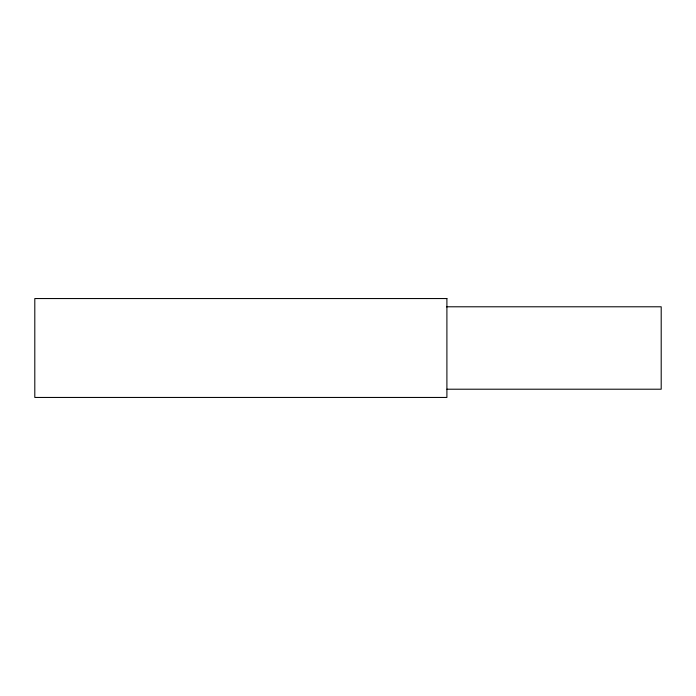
<?xml version="1.0" encoding="UTF-8"?>
<svg xmlns="http://www.w3.org/2000/svg" width="696" height="696" viewBox="0 0 696 696"><rect width="100%" height="100%" fill="white"/><g stroke="black" fill="none" stroke-linecap="round" stroke-linejoin="round"><path stroke-width="1.04" d="M446.449 306.788L661.2 306.788L661.2 389.212L446.989 389.212M446.902 298.549L34.8 298.549L34.8 397.451L446.902 397.451L446.902 298.549"/></g></svg>
